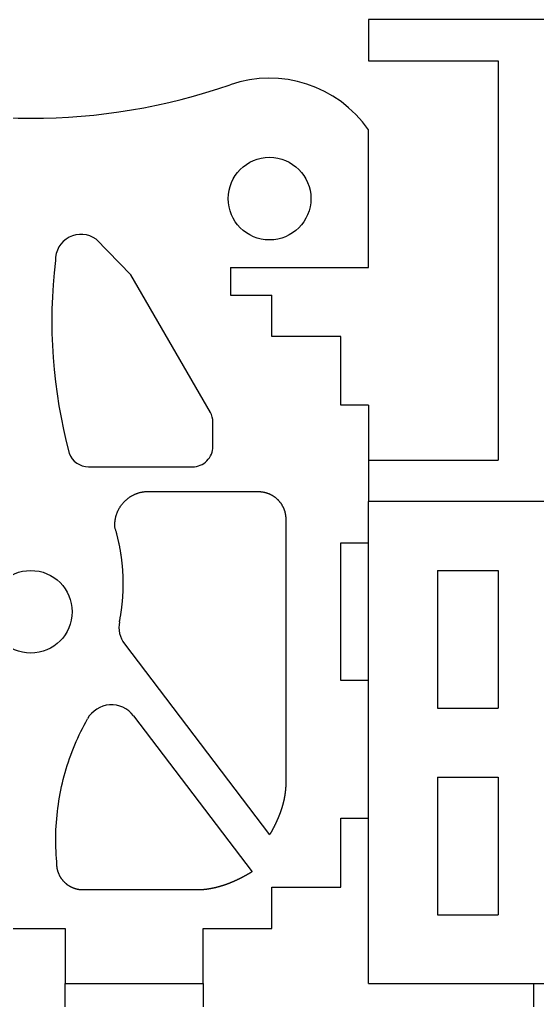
# Model space of a CAD drawing. Header units: millimetres. Extents: x 2149 to 2426, y 891 to 1013.
# Drawn here: x 2221.9 to 2259.5, y 942 to 1013.2 of the extents above; entities that cross this region are included whole.
import ezdxf

# ---------------------------------------------------------------- set-up
doc = ezdxf.new("R2010")
doc.units = ezdxf.units.MM
doc.layers.add('2mm航空层板', color=2, linetype='Continuous')

msp = doc.modelspace()

# ---------------------------------------------------------------- linework, layer by layer
at = {"layer": '2mm航空层板'}
for p, q in [((2284.955, 1013.173), (2247.225, 1013.173)), ((2247.225, 1013.173), (2247.225, 1010.173)), ((2247.225, 1010.173), (2256.625, 1010.173)), ((2256.625, 1010.173), (2256.625, 981.173)), ((2247.225, 995.173), (2247.225, 1005.173)), ((2247.225, 995.173), (2247.225, 1005.173)), ((2237.225, 995.173), (2247.225, 995.173)), ((2237.225, 995.173), (2237.225, 993.173)), ((2237.225, 993.173), (2240.225, 993.173)), ((2240.225, 990.173), (2240.225, 993.173)), ((2245.225, 990.173), (2240.225, 990.173)), ((2245.225, 985.173), (2245.225, 990.173)), ((2247.225, 985.173), (2245.225, 985.173)), ((2247.225, 985.173), (2247.225, 981.173)), ((2247.225, 981.173), (2247.225, 978.173)), ((2247.225, 981.173), (2256.625, 981.173)), ((2284.955, 978.173), (2247.225, 978.173)), ((2247.225, 943.173), (2247.225, 978.173)), ((2245.225, 965.173), (2245.225, 975.173)), ((2245.225, 975.173), (2247.225, 975.173)), ((2252.225, 973.173), (2256.625, 973.173)), ((2252.225, 973.173), (2252.225, 963.173)), ((2256.625, 973.173), (2256.625, 963.173)), ((2229.526, 967.844), (2240.048, 953.977)), ((2247.225, 965.173), (2245.225, 965.173)), ((2252.225, 963.173), (2256.625, 963.173)), ((2230.175, 962.627), (2238.778, 951.289)), ((2252.225, 958.173), (2256.625, 958.173)), ((2252.225, 958.173), (2252.225, 948.173)), ((2256.625, 958.173), (2256.625, 948.173)), ((2245.225, 950.173), (2245.225, 955.173)), ((2245.225, 955.173), (2247.225, 955.173)), ((2240.225, 947.173), (2240.225, 950.173)), ((2240.225, 950.173), (2245.225, 950.173)), ((2252.225, 948.173), (2256.625, 948.173)), ((2220.225, 947.173), (2225.225, 947.173)), ((2225.225, 947.173), (2225.225, 943.173)), ((2235.225, 943.173), (2235.225, 947.173)), ((2235.225, 947.173), (2240.225, 947.173)), ((2247.225, 943.173), (2259.225, 943.173))]:
    msp.add_line(p, q, dxfattribs=at)
msp.add_lwpolyline([(2234.452, 980.698, 0.414214), (2235.941, 982.186), (2235.941, 983.945, 0.124665), (2235.761, 984.654), (2229.981, 994.636), (2227.473, 997.218, 0.620904), (2224.51, 995.672, 0.09486), (2225.514, 981.691, 0.317918), (2226.918, 980.698)], format="xyb", close=True, dxfattribs=at)
for points in [[(2225.225, 940.173), (2225.225, 943.173), (2235.225, 943.173), (2235.225, 940.173)], [(2269.225, 891.173), (2259.225, 891.173), (2259.225, 894.173), (2254.225, 894.173), (2254.225, 897.173), (2249.225, 897.173), (2249.225, 902.173), (2247.225, 902.173), (2247.225, 912.173), (2249.225, 912.173), (2249.225, 922.173), (2247.225, 922.173), (2247.225, 932.173), (2249.225, 932.173), (2249.225, 937.173), (2254.225, 937.173), (2254.225, 940.173), (2259.225, 940.173), (2259.225, 943.173), (2269.225, 943.173)]]:
    msp.add_lwpolyline(points, dxfattribs=at)
for points in [[(2228.83, 976.301, 0), (2228.828, 976.333, 0), (2228.826, 976.365, 0), (2228.825, 976.398, 0), (2228.824, 976.43, 0), (2228.824, 976.463, 0), (2228.824, 976.496, 0), (2228.824, 976.529, 0), (2228.825, 976.562, 0), (2228.827, 976.596, 0), (2228.828, 976.629, 0), (2228.831, 976.663, 0), (2228.834, 976.697, 0), (2228.837, 976.731, 0), (2228.841, 976.765, 0), (2228.845, 976.799, 0), (2228.85, 976.833, 0), (2228.855, 976.868, 0), (2228.861, 976.902, 0), (2228.867, 976.936, 0), (2228.874, 976.971, 0), (2228.881, 977.005, 0), (2228.889, 977.039, 0), (2228.898, 977.074, 0), (2228.907, 977.108, 0), (2228.916, 977.143, 0), (2228.926, 977.177, 0), (2228.937, 977.211, 0), (2228.948, 977.246, 0), (2228.96, 977.28, 0), (2228.972, 977.314, 0), (2228.985, 977.348, 0), (2228.998, 977.382, 0), (2229.012, 977.416, 0), (2229.026, 977.449, 0), (2229.041, 977.483, 0), (2229.056, 977.516, 0), (2229.072, 977.549, 0), (2229.089, 977.582, 0), (2229.106, 977.615, 0), (2229.123, 977.648, 0), (2229.141, 977.68, 0), (2229.16, 977.712, 0), (2229.179, 977.744, 0), (2229.199, 977.776, 0), (2229.219, 977.807, 0), (2229.239, 977.838, 0), (2229.26, 977.869, 0), (2229.282, 977.9, 0), (2229.304, 977.93, 0), (2229.327, 977.96, 0), (2229.35, 977.989, 0), (2229.373, 978.018, 0), (2229.397, 978.047, 0), (2229.421, 978.076, 0), (2229.446, 978.104, 0), (2229.471, 978.131, 0), (2229.497, 978.159, 0), (2229.523, 978.186, 0), (2229.549, 978.212, 0), (2229.576, 978.238, 0), (2229.603, 978.264, 0), (2229.631, 978.289, 0), (2229.659, 978.313, 0), (2229.687, 978.338, 0), (2229.716, 978.361, 0), (2229.745, 978.385, 0), (2229.774, 978.407, 0), (2229.803, 978.43, 0), (2229.833, 978.452, 0), (2229.863, 978.473, 0), (2229.893, 978.494, 0), (2229.924, 978.514, 0), (2229.955, 978.534, 0), (2229.986, 978.553, 0), (2230.017, 978.572, 0), (2230.048, 978.591, 0), (2230.08, 978.608, 0), (2230.112, 978.626, 0), (2230.144, 978.642, 0), (2230.176, 978.659, 0), (2230.208, 978.674, 0), (2230.241, 978.689, 0), (2230.273, 978.704, 0), (2230.306, 978.718, 0), (2230.338, 978.732, 0), (2230.371, 978.745, 0), (2230.404, 978.758, 0), (2230.437, 978.77, 0), (2230.47, 978.781, 0), (2230.503, 978.792, 0), (2230.536, 978.803, 0), (2230.569, 978.813, 0), (2230.602, 978.822, 0), (2230.634, 978.831, 0), (2230.667, 978.84, 0), (2230.7, 978.848, 0), (2230.733, 978.855, 0), (2230.766, 978.862, 0), (2230.799, 978.869, 0), (2230.831, 978.875, 0), (2230.864, 978.88, 0), (2230.897, 978.885, 0), (2230.929, 978.89, 0), (2230.961, 978.894, 0), (2230.993, 978.898, 0), (2231.026, 978.901, 0), (2231.098, 978.903, 0), (2231.217, 978.903, 0), (2231.337, 978.903, 0), (2231.456, 978.903, 0), (2231.576, 978.903, 0), (2231.695, 978.903, 0), (2231.814, 978.903, 0), (2231.934, 978.903, 0), (2232.053, 978.903, 0), (2232.173, 978.903, 0), (2232.292, 978.903, 0), (2232.412, 978.903, 0), (2232.531, 978.903, 0), (2232.65, 978.903, 0), (2232.77, 978.903, 0), (2232.889, 978.903, 0), (2233.009, 978.903, 0), (2233.128, 978.903, 0), (2233.248, 978.903, 0), (2233.367, 978.903, 0), (2233.486, 978.903, 0), (2233.606, 978.903, 0), (2233.725, 978.903, 0), (2233.845, 978.903, 0), (2233.964, 978.903, 0), (2234.084, 978.903, 0), (2234.203, 978.903, 0), (2234.322, 978.903, 0), (2234.442, 978.903, 0), (2234.561, 978.903, 0), (2234.681, 978.903, 0), (2234.8, 978.903, 0), (2234.92, 978.903, 0), (2235.039, 978.903, 0), (2235.159, 978.903, 0), (2235.278, 978.903, 0), (2235.397, 978.903, 0), (2235.517, 978.903, 0), (2235.636, 978.903, 0), (2235.756, 978.903, 0), (2235.875, 978.903, 0), (2235.995, 978.903, 0), (2236.114, 978.903, 0), (2236.233, 978.903, 0), (2236.353, 978.903, 0), (2236.472, 978.903, 0), (2236.592, 978.903, 0), (2236.711, 978.903, 0), (2236.831, 978.903, 0), (2236.95, 978.903, 0), (2237.069, 978.903, 0), (2237.189, 978.903, 0), (2237.308, 978.903, 0), (2237.428, 978.903, 0), (2237.547, 978.903, 0), (2237.667, 978.903, 0), (2237.786, 978.903, 0), (2237.905, 978.903, 0), (2238.025, 978.903, 0), (2238.144, 978.903, 0), (2238.264, 978.903, 0), (2238.383, 978.903, 0), (2238.503, 978.903, 0), (2238.622, 978.903, 0), (2238.742, 978.903, 0), (2238.861, 978.903, 0), (2238.98, 978.903, 0), (2239.1, 978.903, 0), (2239.219, 978.903, 0), (2239.253, 978.903, 0), (2239.281, 978.902, 0), (2239.31, 978.901, 0), (2239.338, 978.9, 0), (2239.367, 978.898, 0), (2239.396, 978.896, 0), (2239.425, 978.893, 0), (2239.453, 978.89, 0), (2239.482, 978.886, 0), (2239.511, 978.882, 0), (2239.54, 978.878, 0), (2239.569, 978.873, 0), (2239.597, 978.868, 0), (2239.626, 978.862, 0), (2239.655, 978.856, 0), (2239.684, 978.85, 0), (2239.712, 978.843, 0), (2239.741, 978.835, 0), (2239.769, 978.828, 0), (2239.797, 978.819, 0), (2239.826, 978.811, 0), (2239.854, 978.802, 0), (2239.882, 978.792, 0), (2239.909, 978.782, 0), (2239.937, 978.772, 0), (2239.965, 978.761, 0), (2239.992, 978.75, 0), (2240.019, 978.739, 0), (2240.046, 978.727, 0), (2240.073, 978.714, 0), (2240.1, 978.702, 0), (2240.126, 978.689, 0), (2240.153, 978.675, 0), (2240.179, 978.661, 0), (2240.205, 978.647, 0), (2240.23, 978.632, 0), (2240.255, 978.617, 0), (2240.281, 978.602, 0), (2240.305, 978.586, 0), (2240.33, 978.57, 0), (2240.354, 978.554, 0), (2240.378, 978.537, 0), (2240.402, 978.52, 0), (2240.425, 978.503, 0), (2240.449, 978.485, 0), (2240.471, 978.467, 0), (2240.494, 978.449, 0), (2240.516, 978.431, 0), (2240.538, 978.412, 0), (2240.56, 978.393, 0), (2240.581, 978.374, 0), (2240.602, 978.354, 0), (2240.622, 978.334, 0), (2240.643, 978.314, 0), (2240.663, 978.294, 0), (2240.682, 978.273, 0), (2240.702, 978.252, 0), (2240.721, 978.231, 0), (2240.74, 978.209, 0), (2240.759, 978.187, 0), (2240.777, 978.165, 0), (2240.795, 978.142, 0), (2240.813, 978.119, 0), (2240.831, 978.096, 0), (2240.848, 978.073, 0), (2240.865, 978.049, 0), (2240.881, 978.025, 0), (2240.897, 978, 0), (2240.913, 977.976, 0), (2240.929, 977.951, 0), (2240.944, 977.926, 0), (2240.959, 977.9, 0), (2240.974, 977.875, 0), (2240.988, 977.849, 0), (2241.001, 977.823, 0), (2241.015, 977.796, 0), (2241.028, 977.77, 0), (2241.04, 977.743, 0), (2241.053, 977.716, 0), (2241.065, 977.689, 0), (2241.076, 977.662, 0), (2241.087, 977.634, 0), (2241.098, 977.607, 0), (2241.108, 977.579, 0), (2241.118, 977.551, 0), (2241.127, 977.523, 0), (2241.136, 977.495, 0), (2241.144, 977.467, 0), (2241.153, 977.439, 0), (2241.16, 977.41, 0), (2241.167, 977.382, 0), (2241.174, 977.353, 0), (2241.181, 977.324, 0), (2241.187, 977.296, 0), (2241.192, 977.267, 0), (2241.197, 977.238, 0), (2241.202, 977.209, 0), (2241.206, 977.181, 0), (2241.21, 977.152, 0), (2241.213, 977.123, 0), (2241.216, 977.094, 0), (2241.219, 977.065, 0), (2241.221, 977.037, 0), (2241.223, 977.008, 0), (2241.224, 976.979, 0), (2241.225, 976.951, 0), (2241.226, 976.922, 0), (2241.226, 976.811, 0), (2241.226, 976.532, 0), (2241.226, 976.252, 0), (2241.226, 975.972, 0), (2241.226, 975.693, 0), (2241.226, 975.413, 0), (2241.226, 975.133, 0), (2241.226, 974.854, 0), (2241.226, 974.574, 0), (2241.226, 974.294, 0), (2241.226, 974.014, 0), (2241.226, 973.735, 0), (2241.226, 973.455, 0), (2241.226, 973.175, 0), (2241.226, 972.896, 0), (2241.226, 972.616, 0), (2241.226, 972.336, 0), (2241.226, 972.056, 0), (2241.226, 971.777, 0), (2241.226, 971.497, 0), (2241.226, 971.217, 0), (2241.226, 970.938, 0), (2241.226, 970.658, 0), (2241.226, 970.378, 0), (2241.226, 970.099, 0), (2241.226, 969.819, 0), (2241.226, 969.539, 0), (2241.226, 969.259, 0), (2241.226, 968.98, 0), (2241.226, 968.7, 0), (2241.226, 968.42, 0), (2241.226, 968.141, 0), (2241.226, 967.861, 0), (2241.226, 967.581, 0), (2241.226, 967.301, 0), (2241.226, 967.022, 0), (2241.226, 966.742, 0), (2241.226, 966.462, 0), (2241.226, 966.183, 0), (2241.226, 965.903, 0), (2241.226, 965.623, 0), (2241.226, 965.344, 0), (2241.226, 965.064, 0), (2241.226, 964.784, 0), (2241.226, 964.504, 0), (2241.226, 964.225, 0), (2241.226, 963.945, 0), (2241.226, 963.665, 0), (2241.226, 963.386, 0), (2241.226, 963.106, 0), (2241.226, 962.826, 0), (2241.226, 962.546, 0), (2241.226, 962.267, 0), (2241.226, 961.987, 0), (2241.226, 961.707, 0), (2241.226, 961.428, 0), (2241.226, 961.148, 0), (2241.226, 960.868, 0), (2241.226, 960.589, 0), (2241.226, 960.309, 0), (2241.226, 960.029, 0), (2241.226, 959.749, 0), (2241.226, 959.47, 0), (2241.226, 959.19, 0), (2241.226, 958.91, 0), (2241.226, 958.631, 0), (2241.226, 958.351, 0), (2241.226, 958.071, 0), (2241.226, 957.791, 0), (2241.226, 957.727, 0), (2241.226, 957.713, 0), (2241.225, 957.698, 0), (2241.225, 957.684, 0), (2241.225, 957.669, 0), (2241.225, 957.654, 0), (2241.225, 957.64, 0), (2241.224, 957.625, 0), (2241.224, 957.611, 0), (2241.224, 957.596, 0), (2241.223, 957.581, 0), (2241.223, 957.567, 0), (2241.222, 957.552, 0), (2241.222, 957.538, 0), (2241.221, 957.523, 0), (2241.22, 957.508, 0), (2241.22, 957.494, 0), (2241.219, 957.479, 0), (2241.218, 957.465, 0), (2241.218, 957.45, 0), (2241.217, 957.436, 0), (2241.216, 957.421, 0), (2241.215, 957.406, 0), (2241.214, 957.392, 0), (2241.213, 957.377, 0), (2241.212, 957.363, 0), (2241.211, 957.348, 0), (2241.21, 957.334, 0), (2241.209, 957.319, 0), (2241.208, 957.304, 0), (2241.206, 957.29, 0), (2241.205, 957.275, 0), (2241.204, 957.261, 0), (2241.202, 957.246, 0), (2241.201, 957.232, 0), (2241.2, 957.217, 0), (2241.198, 957.202, 0), (2241.197, 957.188, 0), (2241.195, 957.173, 0), (2241.194, 957.159, 0), (2241.192, 957.144, 0), (2241.19, 957.13, 0), (2241.189, 957.115, 0), (2241.187, 957.101, 0), (2241.185, 957.086, 0), (2241.184, 957.071, 0), (2241.182, 957.057, 0), (2241.18, 957.042, 0), (2241.178, 957.028, 0), (2241.176, 957.013, 0), (2241.174, 956.999, 0), (2241.172, 956.984, 0), (2241.17, 956.97, 0), (2241.168, 956.955, 0), (2241.166, 956.941, 0), (2241.164, 956.926, 0), (2241.162, 956.912, 0), (2241.159, 956.897, 0), (2241.157, 956.883, 0), (2241.155, 956.868, 0), (2241.152, 956.854, 0), (2241.15, 956.839, 0), (2241.148, 956.825, 0), (2241.145, 956.81, 0), (2241.143, 956.796, 0), (2241.14, 956.781, 0), (2241.138, 956.767, 0), (2241.135, 956.752, 0), (2241.133, 956.738, 0), (2241.13, 956.723, 0), (2241.127, 956.709, 0), (2241.125, 956.694, 0), (2241.122, 956.68, 0), (2241.119, 956.666, 0), (2241.116, 956.651, 0), (2241.113, 956.637, 0), (2241.11, 956.622, 0), (2241.108, 956.608, 0), (2241.105, 956.593, 0), (2241.102, 956.579, 0), (2241.099, 956.565, 0), (2241.096, 956.55, 0), (2241.093, 956.536, 0), (2241.089, 956.521, 0), (2241.086, 956.507, 0), (2241.083, 956.492, 0), (2241.08, 956.478, 0), (2241.077, 956.464, 0), (2241.073, 956.449, 0), (2241.07, 956.435, 0), (2241.067, 956.421, 0), (2241.063, 956.406, 0), (2241.06, 956.392, 0), (2241.056, 956.377, 0), (2241.053, 956.363, 0), (2241.049, 956.349, 0), (2241.046, 956.334, 0), (2241.042, 956.32, 0), (2241.039, 956.306, 0), (2241.035, 956.291, 0), (2241.032, 956.277, 0), (2241.028, 956.263, 0), (2241.024, 956.248, 0), (2241.02, 956.234, 0), (2241.017, 956.22, 0), (2241.013, 956.206, 0), (2241.009, 956.191, 0), (2241.005, 956.177, 0), (2241.001, 956.163, 0), (2240.997, 956.148, 0), (2240.993, 956.134, 0), (2240.989, 956.12, 0), (2240.985, 956.106, 0), (2240.981, 956.091, 0), (2240.977, 956.077, 0), (2240.973, 956.063, 0), (2240.969, 956.049, 0), (2240.965, 956.034, 0), (2240.96, 956.02, 0), (2240.956, 956.006, 0), (2240.952, 955.992, 0), (2240.948, 955.977, 0), (2240.943, 955.963, 0), (2240.939, 955.949, 0), (2240.935, 955.935, 0), (2240.93, 955.921, 0), (2240.926, 955.907, 0), (2240.921, 955.892, 0), (2240.917, 955.878, 0), (2240.912, 955.864, 0), (2240.908, 955.85, 0), (2240.903, 955.836, 0), (2240.898, 955.822, 0), (2240.894, 955.808, 0), (2240.889, 955.793, 0), (2240.884, 955.779, 0), (2240.88, 955.765, 0), (2240.875, 955.751, 0), (2240.87, 955.737, 0), (2240.865, 955.723, 0), (2240.861, 955.709, 0), (2240.856, 955.695, 0), (2240.851, 955.681, 0), (2240.846, 955.667, 0), (2240.841, 955.653, 0), (2240.836, 955.639, 0), (2240.831, 955.625, 0), (2240.826, 955.611, 0), (2240.821, 955.597, 0), (2240.816, 955.583, 0), (2240.811, 955.569, 0), (2240.806, 955.555, 0), (2240.8, 955.541, 0), (2240.795, 955.527, 0), (2240.79, 955.513, 0), (2240.785, 955.499, 0), (2240.78, 955.485, 0), (2240.774, 955.471, 0), (2240.769, 955.457, 0), (2240.764, 955.443, 0), (2240.758, 955.429, 0), (2240.753, 955.415, 0), (2240.748, 955.401, 0), (2240.742, 955.387, 0), (2240.737, 955.373, 0), (2240.731, 955.36, 0), (2240.726, 955.346, 0), (2240.72, 955.332, 0), (2240.715, 955.318, 0), (2240.709, 955.304, 0), (2240.703, 955.29, 0), (2240.698, 955.277, 0), (2240.692, 955.263, 0), (2240.687, 955.249, 0), (2240.681, 955.235, 0), (2240.675, 955.221, 0), (2240.669, 955.208, 0), (2240.664, 955.194, 0), (2240.658, 955.18, 0), (2240.652, 955.166, 0), (2240.646, 955.153, 0), (2240.64, 955.139, 0), (2240.634, 955.125, 0), (2240.629, 955.111, 0), (2240.623, 955.098, 0), (2240.617, 955.084, 0), (2240.611, 955.07, 0), (2240.605, 955.057, 0), (2240.599, 955.043, 0), (2240.593, 955.029, 0), (2240.587, 955.016, 0), (2240.58, 955.002, 0), (2240.574, 954.988, 0), (2240.568, 954.975, 0), (2240.562, 954.961, 0), (2240.556, 954.948, 0), (2240.55, 954.934, 0), (2240.544, 954.92, 0), (2240.537, 954.907, 0), (2240.531, 954.893, 0), (2240.525, 954.88, 0), (2240.518, 954.866, 0), (2240.512, 954.853, 0), (2240.506, 954.839, 0), (2240.499, 954.826, 0), (2240.493, 954.812, 0), (2240.487, 954.799, 0), (2240.48, 954.785, 0), (2240.474, 954.772, 0), (2240.467, 954.758, 0), (2240.461, 954.745, 0), (2240.454, 954.732, 0), (2240.448, 954.718, 0), (2240.441, 954.705, 0), (2240.435, 954.691, 0), (2240.428, 954.678, 0), (2240.422, 954.665, 0), (2240.415, 954.651, 0), (2240.408, 954.638, 0), (2240.402, 954.625, 0), (2240.395, 954.611, 0), (2240.388, 954.598, 0), (2240.382, 954.585, 0), (2240.375, 954.571, 0), (2240.368, 954.558, 0), (2240.361, 954.545, 0), (2240.354, 954.532, 0), (2240.348, 954.518, 0), (2240.341, 954.505, 0), (2240.334, 954.492, 0), (2240.327, 954.479, 0), (2240.32, 954.466, 0), (2240.313, 954.452, 0), (2240.306, 954.439, 0), (2240.3, 954.426, 0), (2240.293, 954.413, 0), (2240.286, 954.4, 0), (2240.279, 954.387, 0), (2240.272, 954.374, 0), (2240.265, 954.36, 0), (2240.258, 954.347, 0), (2240.251, 954.334, 0), (2240.243, 954.321, 0), (2240.236, 954.308, 0), (2240.229, 954.295, 0), (2240.222, 954.282, 0), (2240.215, 954.269, 0), (2240.208, 954.256, 0), (2240.201, 954.243, 0), (2240.193, 954.23, 0), (2240.186, 954.217, 0), (2240.179, 954.204, 0), (2240.172, 954.191, 0), (2240.165, 954.179, 0), (2240.157, 954.166, 0), (2240.15, 954.153, 0), (2240.143, 954.14, 0), (2240.135, 954.127, 0), (2240.128, 954.114, 0), (2240.121, 954.101, 0), (2240.113, 954.089, 0), (2240.106, 954.076, 0), (2240.099, 954.063, 0), (2240.091, 954.05, 0), (2240.084, 954.037, 0), (2240.076, 954.025, 0), (2240.069, 954.012, 0), (2240.048, 953.977, 0)], [(2229.159, 969.448, 0), (2229.17, 969.502, 0), (2229.181, 969.556, 0), (2229.191, 969.611, 0), (2229.201, 969.665, 0), (2229.211, 969.719, 0), (2229.221, 969.774, 0), (2229.23, 969.828, 0), (2229.24, 969.883, 0), (2229.249, 969.937, 0), (2229.258, 969.992, 0), (2229.266, 970.047, 0), (2229.275, 970.101, 0), (2229.283, 970.156, 0), (2229.291, 970.211, 0), (2229.299, 970.266, 0), (2229.306, 970.32, 0), (2229.314, 970.375, 0), (2229.321, 970.43, 0), (2229.328, 970.485, 0), (2229.335, 970.54, 0), (2229.341, 970.595, 0), (2229.347, 970.65, 0), (2229.354, 970.705, 0), (2229.359, 970.76, 0), (2229.365, 970.815, 0), (2229.37, 970.87, 0), (2229.376, 970.925, 0), (2229.381, 970.98, 0), (2229.385, 971.035, 0), (2229.39, 971.09, 0), (2229.394, 971.145, 0), (2229.398, 971.2, 0), (2229.402, 971.256, 0), (2229.406, 971.311, 0), (2229.41, 971.366, 0), (2229.413, 971.421, 0), (2229.416, 971.476, 0), (2229.419, 971.531, 0), (2229.421, 971.587, 0), (2229.424, 971.642, 0), (2229.426, 971.697, 0), (2229.428, 971.752, 0), (2229.429, 971.807, 0), (2229.431, 971.862, 0), (2229.432, 971.917, 0), (2229.433, 971.973, 0), (2229.434, 972.028, 0), (2229.435, 972.083, 0), (2229.435, 972.138, 0), (2229.436, 972.193, 0), (2229.436, 972.248, 0), (2229.435, 972.303, 0), (2229.435, 972.358, 0), (2229.434, 972.413, 0), (2229.433, 972.468, 0), (2229.432, 972.523, 0), (2229.431, 972.578, 0), (2229.43, 972.633, 0), (2229.428, 972.688, 0), (2229.426, 972.743, 0), (2229.424, 972.798, 0), (2229.421, 972.853, 0), (2229.419, 972.907, 0), (2229.416, 972.962, 0), (2229.413, 973.017, 0), (2229.41, 973.072, 0), (2229.406, 973.126, 0), (2229.403, 973.181, 0), (2229.399, 973.236, 0), (2229.395, 973.29, 0), (2229.391, 973.345, 0), (2229.386, 973.399, 0), (2229.381, 973.454, 0), (2229.376, 973.508, 0), (2229.371, 973.562, 0), (2229.366, 973.617, 0), (2229.361, 973.671, 0), (2229.355, 973.725, 0), (2229.349, 973.779, 0), (2229.343, 973.833, 0), (2229.336, 973.887, 0), (2229.33, 973.941, 0), (2229.323, 973.995, 0), (2229.316, 974.049, 0), (2229.309, 974.103, 0), (2229.302, 974.157, 0), (2229.294, 974.211, 0), (2229.286, 974.264, 0), (2229.278, 974.318, 0), (2229.27, 974.372, 0), (2229.262, 974.425, 0), (2229.253, 974.479, 0), (2229.244, 974.532, 0), (2229.235, 974.585, 0), (2229.226, 974.638, 0), (2229.217, 974.692, 0), (2229.207, 974.745, 0), (2229.197, 974.798, 0), (2229.187, 974.851, 0), (2229.177, 974.904, 0), (2229.167, 974.956, 0), (2229.156, 975.009, 0), (2229.145, 975.062, 0), (2229.134, 975.114, 0), (2229.123, 975.167, 0), (2229.112, 975.219, 0), (2229.1, 975.272, 0), (2229.089, 975.324, 0), (2229.077, 975.376, 0), (2229.065, 975.428, 0), (2229.052, 975.48, 0), (2229.04, 975.532, 0), (2229.027, 975.584, 0), (2229.014, 975.636, 0), (2229.001, 975.688, 0), (2228.988, 975.739, 0), (2228.974, 975.791, 0), (2228.961, 975.842, 0), (2228.947, 975.894, 0), (2228.933, 975.945, 0), (2228.919, 975.996, 0), (2228.905, 976.047, 0), (2228.89, 976.098, 0), (2228.875, 976.149, 0), (2228.86, 976.2, 0), (2228.845, 976.25, 0), (2228.83, 976.301, 0)], [(2238.778, 951.289, 0), (2238.772, 951.285, 0), (2238.76, 951.278, 0), (2238.747, 951.27, 0), (2238.735, 951.262, 0), (2238.722, 951.255, 0), (2238.71, 951.247, 0), (2238.697, 951.24, 0), (2238.685, 951.232, 0), (2238.672, 951.225, 0), (2238.66, 951.217, 0), (2238.647, 951.21, 0), (2238.634, 951.202, 0), (2238.622, 951.195, 0), (2238.609, 951.187, 0), (2238.596, 951.18, 0), (2238.584, 951.172, 0), (2238.571, 951.165, 0), (2238.558, 951.158, 0), (2238.546, 951.15, 0), (2238.533, 951.143, 0), (2238.52, 951.135, 0), (2238.508, 951.128, 0), (2238.495, 951.121, 0), (2238.482, 951.113, 0), (2238.469, 951.106, 0), (2238.456, 951.099, 0), (2238.444, 951.091, 0), (2238.431, 951.084, 0), (2238.418, 951.077, 0), (2238.405, 951.07, 0), (2238.392, 951.062, 0), (2238.379, 951.055, 0), (2238.366, 951.048, 0), (2238.354, 951.041, 0), (2238.341, 951.033, 0), (2238.328, 951.026, 0), (2238.315, 951.019, 0), (2238.302, 951.012, 0), (2238.289, 951.005, 0), (2238.276, 950.998, 0), (2238.263, 950.991, 0), (2238.25, 950.983, 0), (2238.237, 950.976, 0), (2238.224, 950.969, 0), (2238.211, 950.962, 0), (2238.198, 950.955, 0), (2238.185, 950.948, 0), (2238.172, 950.941, 0), (2238.159, 950.934, 0), (2238.145, 950.927, 0), (2238.132, 950.92, 0), (2238.119, 950.913, 0), (2238.106, 950.906, 0), (2238.093, 950.9, 0), (2238.08, 950.893, 0), (2238.067, 950.886, 0), (2238.053, 950.879, 0), (2238.04, 950.872, 0), (2238.027, 950.865, 0), (2238.014, 950.858, 0), (2238.001, 950.852, 0), (2237.987, 950.845, 0), (2237.974, 950.838, 0), (2237.961, 950.831, 0), (2237.947, 950.825, 0), (2237.934, 950.818, 0), (2237.921, 950.811, 0), (2237.908, 950.805, 0), (2237.894, 950.798, 0), (2237.881, 950.791, 0), (2237.868, 950.785, 0), (2237.854, 950.778, 0), (2237.841, 950.772, 0), (2237.827, 950.765, 0), (2237.814, 950.758, 0), (2237.801, 950.752, 0), (2237.787, 950.745, 0), (2237.774, 950.739, 0), (2237.76, 950.732, 0), (2237.747, 950.726, 0), (2237.734, 950.72, 0), (2237.72, 950.713, 0), (2237.707, 950.707, 0), (2237.693, 950.7, 0), (2237.68, 950.694, 0), (2237.666, 950.688, 0), (2237.653, 950.681, 0), (2237.639, 950.675, 0), (2237.626, 950.669, 0), (2237.612, 950.663, 0), (2237.598, 950.656, 0), (2237.585, 950.65, 0), (2237.571, 950.644, 0), (2237.558, 950.638, 0), (2237.544, 950.632, 0), (2237.531, 950.626, 0), (2237.517, 950.62, 0), (2237.503, 950.613, 0), (2237.49, 950.607, 0), (2237.476, 950.601, 0), (2237.462, 950.595, 0), (2237.449, 950.589, 0), (2237.435, 950.583, 0), (2237.421, 950.577, 0), (2237.408, 950.571, 0), (2237.394, 950.566, 0), (2237.38, 950.56, 0), (2237.367, 950.554, 0), (2237.353, 950.548, 0), (2237.339, 950.542, 0), (2237.325, 950.536, 0), (2237.312, 950.531, 0), (2237.298, 950.525, 0), (2237.284, 950.519, 0), (2237.27, 950.513, 0), (2237.256, 950.508, 0), (2237.243, 950.502, 0), (2237.229, 950.496, 0), (2237.215, 950.491, 0), (2237.201, 950.485, 0), (2237.187, 950.48, 0), (2237.174, 950.474, 0), (2237.16, 950.469, 0), (2237.146, 950.463, 0), (2237.132, 950.458, 0), (2237.118, 950.452, 0), (2237.104, 950.447, 0), (2237.09, 950.441, 0), (2237.076, 950.436, 0), (2237.063, 950.431, 0), (2237.049, 950.425, 0), (2237.035, 950.42, 0), (2237.021, 950.415, 0), (2237.007, 950.409, 0), (2236.993, 950.404, 0), (2236.979, 950.399, 0), (2236.965, 950.394, 0), (2236.951, 950.389, 0), (2236.937, 950.384, 0), (2236.923, 950.379, 0), (2236.909, 950.373, 0), (2236.895, 950.368, 0), (2236.881, 950.363, 0), (2236.867, 950.358, 0), (2236.853, 950.353, 0), (2236.839, 950.349, 0), (2236.825, 950.344, 0), (2236.811, 950.339, 0), (2236.797, 950.334, 0), (2236.783, 950.329, 0), (2236.769, 950.324, 0), (2236.755, 950.319, 0), (2236.74, 950.315, 0), (2236.726, 950.31, 0), (2236.712, 950.305, 0), (2236.698, 950.301, 0), (2236.684, 950.296, 0), (2236.67, 950.291, 0), (2236.656, 950.287, 0), (2236.642, 950.282, 0), (2236.628, 950.278, 0), (2236.613, 950.273, 0), (2236.599, 950.269, 0), (2236.585, 950.264, 0), (2236.571, 950.26, 0), (2236.557, 950.255, 0), (2236.543, 950.251, 0), (2236.528, 950.247, 0), (2236.514, 950.242, 0), (2236.5, 950.238, 0), (2236.486, 950.234, 0), (2236.472, 950.23, 0), (2236.457, 950.226, 0), (2236.443, 950.221, 0), (2236.429, 950.217, 0), (2236.415, 950.213, 0), (2236.4, 950.209, 0), (2236.386, 950.205, 0), (2236.372, 950.201, 0), (2236.358, 950.197, 0), (2236.343, 950.193, 0), (2236.329, 950.189, 0), (2236.315, 950.185, 0), (2236.301, 950.182, 0), (2236.286, 950.178, 0), (2236.272, 950.174, 0), (2236.258, 950.17, 0), (2236.243, 950.166, 0), (2236.229, 950.163, 0), (2236.215, 950.159, 0), (2236.2, 950.155, 0), (2236.186, 950.152, 0), (2236.172, 950.148, 0), (2236.157, 950.145, 0), (2236.143, 950.141, 0), (2236.129, 950.138, 0), (2236.114, 950.134, 0), (2236.1, 950.131, 0), (2236.086, 950.128, 0), (2236.071, 950.124, 0), (2236.057, 950.121, 0), (2236.043, 950.118, 0), (2236.028, 950.114, 0), (2236.014, 950.111, 0), (2236, 950.108, 0), (2235.985, 950.105, 0), (2235.971, 950.102, 0), (2235.956, 950.099, 0), (2235.942, 950.096, 0), (2235.928, 950.093, 0), (2235.913, 950.09, 0), (2235.899, 950.087, 0), (2235.884, 950.084, 0), (2235.87, 950.081, 0), (2235.855, 950.078, 0), (2235.841, 950.075, 0), (2235.827, 950.072, 0), (2235.812, 950.07, 0), (2235.798, 950.067, 0), (2235.783, 950.064, 0), (2235.769, 950.062, 0), (2235.754, 950.059, 0), (2235.74, 950.056, 0), (2235.725, 950.054, 0), (2235.711, 950.051, 0), (2235.696, 950.049, 0), (2235.682, 950.047, 0), (2235.667, 950.044, 0), (2235.653, 950.042, 0), (2235.639, 950.039, 0), (2235.624, 950.037, 0), (2235.61, 950.035, 0), (2235.595, 950.033, 0), (2235.581, 950.031, 0), (2235.566, 950.028, 0), (2235.552, 950.026, 0), (2235.537, 950.024, 0), (2235.523, 950.022, 0), (2235.508, 950.02, 0), (2235.494, 950.018, 0), (2235.479, 950.016, 0), (2235.464, 950.014, 0), (2235.45, 950.013, 0), (2235.435, 950.011, 0), (2235.421, 950.009, 0), (2235.406, 950.007, 0), (2235.392, 950.006, 0), (2235.377, 950.004, 0), (2235.363, 950.002, 0), (2235.348, 950.001, 0), (2235.334, 949.999, 0), (2235.319, 949.998, 0), (2235.305, 949.996, 0), (2235.29, 949.995, 0), (2235.275, 949.993, 0), (2235.261, 949.992, 0), (2235.246, 949.991, 0), (2235.232, 949.989, 0), (2235.217, 949.988, 0), (2235.203, 949.987, 0), (2235.188, 949.986, 0), (2235.174, 949.985, 0), (2235.159, 949.984, 0), (2235.144, 949.983, 0), (2235.13, 949.982, 0), (2235.115, 949.981, 0), (2235.101, 949.98, 0), (2235.086, 949.979, 0), (2235.072, 949.978, 0), (2235.057, 949.977, 0), (2235.042, 949.976, 0), (2235.028, 949.976, 0), (2235.013, 949.975, 0), (2234.999, 949.974, 0), (2234.984, 949.974, 0), (2234.969, 949.973, 0), (2234.955, 949.973, 0), (2234.94, 949.972, 0), (2234.926, 949.972, 0), (2234.911, 949.971, 0), (2234.897, 949.971, 0), (2234.882, 949.971, 0), (2234.867, 949.971, 0), (2234.853, 949.97, 0), (2234.838, 949.97, 0), (2234.824, 949.97, 0), (2234.809, 949.97, 0), (2234.794, 949.97, 0), (2234.762, 949.97, 0), (2234.642, 949.97, 0), (2234.521, 949.97, 0), (2234.4, 949.97, 0), (2234.279, 949.97, 0), (2234.159, 949.97, 0), (2234.038, 949.97, 0), (2233.917, 949.97, 0), (2233.797, 949.97, 0), (2233.676, 949.97, 0), (2233.555, 949.97, 0), (2233.435, 949.97, 0), (2233.314, 949.97, 0), (2233.193, 949.97, 0), (2233.073, 949.97, 0), (2232.952, 949.97, 0), (2232.831, 949.97, 0), (2232.71, 949.97, 0), (2232.59, 949.97, 0), (2232.469, 949.97, 0), (2232.348, 949.97, 0), (2232.228, 949.97, 0), (2232.107, 949.97, 0), (2231.986, 949.97, 0), (2231.866, 949.97, 0), (2231.745, 949.97, 0), (2231.624, 949.97, 0), (2231.503, 949.97, 0), (2231.383, 949.97, 0), (2231.262, 949.97, 0), (2231.141, 949.97, 0), (2231.021, 949.97, 0), (2230.9, 949.97, 0), (2230.779, 949.97, 0), (2230.659, 949.97, 0), (2230.538, 949.97, 0), (2230.417, 949.97, 0), (2230.296, 949.97, 0), (2230.176, 949.97, 0), (2230.055, 949.97, 0), (2229.934, 949.97, 0), (2229.814, 949.97, 0), (2229.693, 949.97, 0), (2229.572, 949.97, 0), (2229.452, 949.97, 0), (2229.331, 949.97, 0), (2229.21, 949.97, 0), (2229.09, 949.97, 0), (2228.969, 949.97, 0), (2228.848, 949.97, 0), (2228.727, 949.97, 0), (2228.607, 949.97, 0), (2228.486, 949.97, 0), (2228.365, 949.97, 0), (2228.245, 949.97, 0), (2228.124, 949.97, 0), (2228.003, 949.97, 0), (2227.883, 949.97, 0), (2227.762, 949.97, 0), (2227.641, 949.97, 0), (2227.52, 949.97, 0), (2227.4, 949.97, 0), (2227.279, 949.97, 0), (2227.158, 949.97, 0), (2227.038, 949.97, 0), (2226.917, 949.97, 0), (2226.796, 949.97, 0), (2226.676, 949.97, 0), (2226.555, 949.97, 0), (2226.495, 949.97, 0), (2226.468, 949.971, 0), (2226.441, 949.972, 0), (2226.413, 949.973, 0), (2226.386, 949.975, 0), (2226.358, 949.977, 0), (2226.331, 949.98, 0), (2226.303, 949.983, 0), (2226.276, 949.986, 0), (2226.248, 949.99, 0), (2226.221, 949.995, 0), (2226.193, 949.999, 0), (2226.166, 950.004, 0), (2226.138, 950.01, 0), (2226.111, 950.016, 0), (2226.084, 950.022, 0), (2226.056, 950.029, 0), (2226.029, 950.036, 0), (2226.002, 950.043, 0), (2225.975, 950.051, 0), (2225.948, 950.06, 0), (2225.921, 950.068, 0), (2225.894, 950.078, 0), (2225.868, 950.087, 0), (2225.841, 950.097, 0), (2225.815, 950.107, 0), (2225.789, 950.118, 0), (2225.763, 950.129, 0), (2225.737, 950.141, 0), (2225.711, 950.153, 0), (2225.686, 950.165, 0), (2225.661, 950.178, 0), (2225.635, 950.191, 0), (2225.611, 950.204, 0), (2225.586, 950.218, 0), (2225.561, 950.232, 0), (2225.537, 950.246, 0), (2225.513, 950.261, 0), (2225.49, 950.276, 0), (2225.466, 950.291, 0), (2225.443, 950.307, 0), (2225.42, 950.323, 0), (2225.397, 950.339, 0), (2225.375, 950.356, 0), (2225.353, 950.373, 0), (2225.331, 950.39, 0), (2225.309, 950.408, 0), (2225.288, 950.426, 0), (2225.267, 950.444, 0), (2225.247, 950.462, 0), (2225.226, 950.481, 0), (2225.206, 950.499, 0), (2225.187, 950.518, 0), (2225.167, 950.538, 0), (2225.148, 950.557, 0), (2225.13, 950.577, 0), (2225.111, 950.597, 0), (2225.093, 950.617, 0), (2225.075, 950.638, 0), (2225.057, 950.659, 0), (2225.04, 950.68, 0), (2225.022, 950.702, 0), (2225.006, 950.724, 0), (2224.989, 950.746, 0), (2224.973, 950.769, 0), (2224.956, 950.791, 0), (2224.941, 950.815, 0), (2224.925, 950.838, 0), (2224.91, 950.861, 0), (2224.895, 950.885, 0), (2224.881, 950.909, 0), (2224.867, 950.934, 0), (2224.853, 950.958, 0), (2224.84, 950.983, 0), (2224.826, 951.008, 0), (2224.814, 951.033, 0), (2224.801, 951.058, 0), (2224.789, 951.084, 0), (2224.778, 951.11, 0), (2224.767, 951.136, 0), (2224.756, 951.162, 0), (2224.745, 951.188, 0), (2224.735, 951.215, 0), (2224.726, 951.241, 0), (2224.716, 951.268, 0), (2224.707, 951.295, 0), (2224.699, 951.322, 0), (2224.691, 951.349, 0), (2224.683, 951.376, 0), (2224.676, 951.403, 0), (2224.669, 951.431, 0), (2224.662, 951.458, 0), (2224.656, 951.485, 0), (2224.651, 951.513, 0), (2224.646, 951.541, 0), (2224.641, 951.568, 0), (2224.636, 951.596, 0), (2224.632, 951.623, 0), (2224.629, 951.651, 0), (2224.626, 951.679, 0), (2224.623, 951.706, 0), (2224.621, 951.734, 0), (2224.619, 951.762, 0), (2224.617, 951.789, 0), (2224.616, 951.817, 0), (2224.615, 951.844, 0), (2224.615, 951.872, 0), (2224.615, 951.899, 0), (2224.615, 951.926, 0), (2224.61, 952.012, 0), (2224.589, 952.269, 0), (2224.572, 952.527, 0), (2224.558, 952.785, 0), (2224.548, 953.044, 0), (2224.542, 953.304, 0), (2224.54, 953.565, 0), (2224.541, 953.826, 0), (2224.546, 954.087, 0), (2224.555, 954.349, 0), (2224.568, 954.61, 0), (2224.584, 954.873, 0), (2224.605, 955.135, 0), (2224.629, 955.397, 0), (2224.658, 955.659, 0), (2224.69, 955.921, 0), (2224.726, 956.183, 0), (2224.766, 956.444, 0), (2224.809, 956.705, 0), (2224.857, 956.965, 0), (2224.908, 957.225, 0), (2224.964, 957.484, 0), (2225.023, 957.742, 0), (2225.086, 958, 0), (2225.153, 958.256, 0), (2225.223, 958.512, 0), (2225.297, 958.766, 0), (2225.375, 959.02, 0), (2225.457, 959.272, 0), (2225.542, 959.522, 0), (2225.631, 959.771, 0), (2225.724, 960.019, 0), (2225.82, 960.265, 0), (2225.92, 960.51, 0), (2226.023, 960.752, 0), (2226.129, 960.993, 0), (2226.239, 961.232, 0), (2226.353, 961.469, 0), (2226.469, 961.704, 0), (2226.589, 961.937, 0), (2226.712, 962.168, 0), (2226.838, 962.397, 0)]]:
    msp.add_polyline3d(points, dxfattribs=at)
for centre in [(2240.046, 1000.173), (2222.725, 970.173)]:
    msp.add_circle(centre, 3, dxfattribs=at)
for centre, radius, start, end in [((2240.046, 1000.173), 8.749, 34.85444, 109.10661), ((2222.725, 1050.173), 44.166, 250.89339, 289.10661), ((2231.119, 969.053), 2, 168.61671, 217.18968), ((2228.582, 961.418), 2, 37.18968, 150.71008)]:
    msp.add_arc(centre, radius, start, end, dxfattribs=at)

doc.saveas('drawing.dxf')
